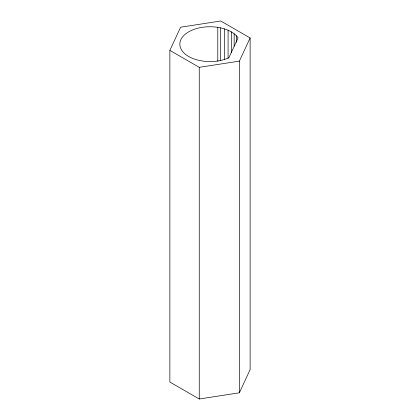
<?xml version="1.0" encoding="UTF-8"?>
<svg xmlns="http://www.w3.org/2000/svg" width="420" height="420" viewBox="0 0 420 420"><rect width="100%" height="100%" fill="white"/><g stroke="black" fill="none" stroke-linecap="round" stroke-linejoin="round"><path stroke-width="0.63" d="M169.874 50.374L180.626 27.206L220.752 21L250.126 37.958L250.126 369.626L239.374 392.794L199.248 399L169.874 382.043L169.874 50.374L199.248 67.337L239.374 61.126L250.126 37.958M220.547 27.846L216.416 27.143A30.177 17.419 0 0 0 180.516 47.87L181.729 50.258A30.177 17.419 0 0 0 199.453 60.491L203.584 61.189A30.177 17.419 0 0 0 228.081 58.112L228.874 57.718L238.093 37.852C234.035 32.146 227.141 29.379 220.547 27.846L220.547 60.522M239.374 61.126L239.374 392.794M236.486 35.821L236.486 42.352M234.155 33.726L234.155 46.142M231.336 31.846L231.336 52.763M228.081 30.219L228.081 58.322M224.464 28.875L224.464 59.593M217.791 27.379L217.791 61.362M199.248 67.337L199.248 399"/></g></svg>
